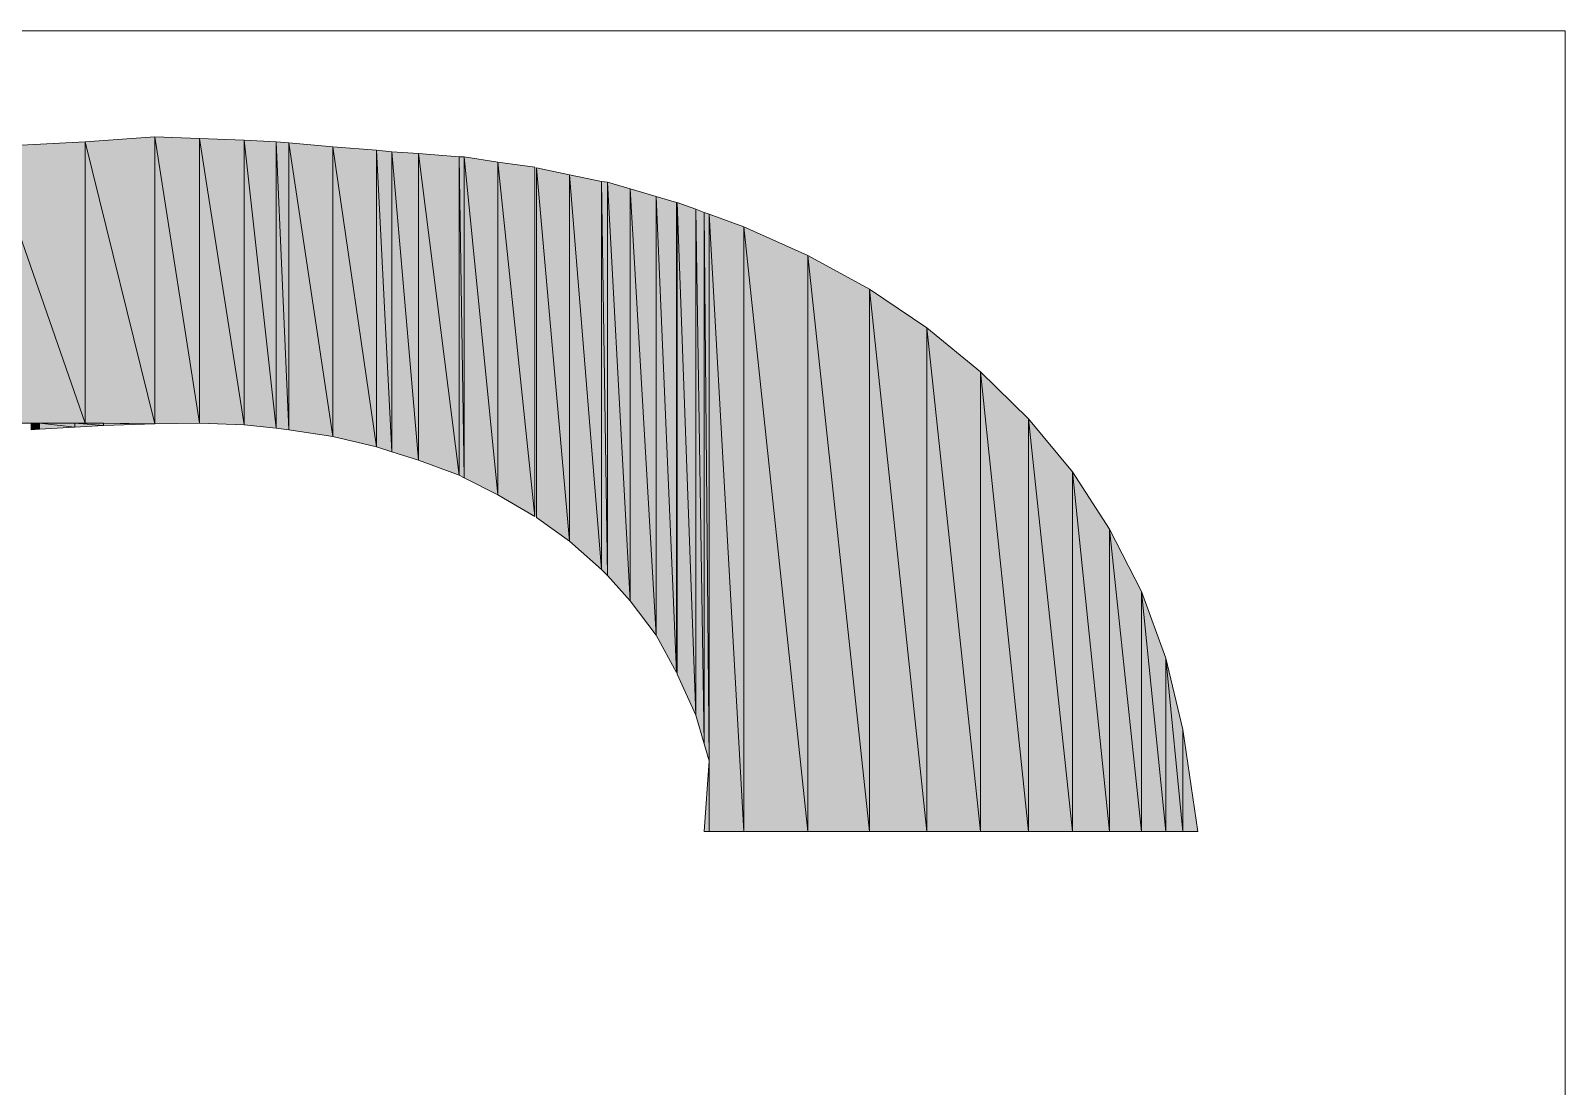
# Model space of a CAD drawing. Header units: millimetres. Extents: x 0 to 207, y 0 to 293.
# Drawn here: x 48.65 to 55.07, y 272.44 to 276.87 of the extents above; entities that cross this region are included whole.
import ezdxf

# ---------------------------------------------------------------- set-up
doc = ezdxf.new("R2010")
doc.units = ezdxf.units.MM

msp = doc.modelspace()

# ---------------------------------------------------------------- hatches: boundary and pattern name
h = msp.add_hatch(color=0)
h.dxf.hatch_style = 2
h.paths.add_polyline_path([(48.873833, 275.223111), (48.873833, 276.401389), (48.471667, 276.380222)])
h = msp.add_hatch(color=0)
h.dxf.hatch_style = 2
h.paths.add_polyline_path([(48.471667, 275.223111), (48.873833, 275.223111), (48.471667, 276.380222)])
h = msp.add_hatch(color=0)
h.dxf.hatch_style = 2
h.paths.add_polyline_path([(49.166639, 275.219583), (49.166639, 276.422556), (48.873833, 276.401389)])
h = msp.add_hatch(color=0)
h.dxf.hatch_style = 2
h.paths.add_polyline_path([(48.873833, 275.223111), (49.166639, 275.219583), (48.873833, 276.401389)])
h = msp.add_hatch(color=0)
h.dxf.hatch_style = 2
h.paths.add_polyline_path([(49.166639, 275.219583), (49.353611, 275.223111), (49.166639, 276.422556)])
h = msp.add_hatch(color=0)
h.dxf.hatch_style = 2
h.paths.add_polyline_path([(49.353611, 275.223111), (49.353611, 276.4155), (49.166639, 276.422556)])
h = msp.add_hatch(color=0)
h.dxf.hatch_style = 2
h.paths.add_polyline_path([(49.353611, 275.223111), (49.540583, 275.216056), (49.353611, 276.4155)])
h = msp.add_hatch(color=0)
h.dxf.hatch_style = 2
h.paths.add_polyline_path([(49.540583, 275.216056), (49.540583, 276.408444), (49.353611, 276.4155)])
h = msp.add_hatch(color=0)
h.dxf.hatch_style = 2
h.paths.add_polyline_path([(49.540583, 275.216056), (49.674639, 275.201944), (49.540583, 276.408444)])
h = msp.add_hatch(color=0)
h.dxf.hatch_style = 2
h.paths.add_polyline_path([(49.674639, 275.201944), (49.674639, 276.401389), (49.540583, 276.408444)])
h = msp.add_hatch(color=0)
h.dxf.hatch_style = 2
h.paths.add_polyline_path([(49.674639, 275.201944), (49.727556, 275.194889), (49.674639, 276.401389)])
h = msp.add_hatch(color=0)
h.dxf.hatch_style = 2
h.paths.add_polyline_path([(49.727556, 275.194889), (49.727556, 276.397861), (49.674639, 276.401389)])
h = msp.add_hatch(color=0)
h.dxf.hatch_style = 2
h.paths.add_polyline_path([(49.727556, 275.194889), (49.911, 275.166667), (49.727556, 276.397861)])
h = msp.add_hatch(color=0)
h.dxf.hatch_style = 2
h.paths.add_polyline_path([(49.911, 275.166667), (49.911, 276.380222), (49.727556, 276.397861)])
h = msp.add_hatch(color=0)
h.dxf.hatch_style = 2
h.paths.add_polyline_path([(49.911, 275.166667), (50.094444, 275.124333), (49.911, 276.380222)])
h = msp.add_hatch(color=0)
h.dxf.hatch_style = 2
h.paths.add_polyline_path([(50.094444, 275.124333), (50.094444, 276.366111), (49.911, 276.380222)])
h = msp.add_hatch(color=0)
h.dxf.hatch_style = 2
h.paths.add_polyline_path([(50.094444, 275.124333), (50.157944, 275.103167), (50.094444, 276.366111)])
h = msp.add_hatch(color=0)
h.dxf.hatch_style = 2
h.paths.add_polyline_path([(50.157944, 275.103167), (50.157944, 276.359056), (50.094444, 276.366111)])
h = msp.add_hatch(color=0)
h.dxf.hatch_style = 2
h.paths.add_polyline_path([(50.157944, 275.103167), (50.270833, 275.067889), (50.157944, 276.359056)])
h = msp.add_hatch(color=0)
h.dxf.hatch_style = 2
h.paths.add_polyline_path([(50.270833, 275.067889), (50.270833, 276.352), (50.157944, 276.359056)])
h = msp.add_hatch(color=0)
h.dxf.hatch_style = 2
h.paths.add_polyline_path([(50.270833, 275.067889), (50.440167, 275.004389), (50.270833, 276.352)])
h = msp.add_hatch(color=0)
h.dxf.hatch_style = 2
h.paths.add_polyline_path([(50.440167, 275.004389), (50.440167, 276.337889), (50.270833, 276.352)])
h = msp.add_hatch(color=0)
h.dxf.hatch_style = 2
h.paths.add_polyline_path([(50.440167, 275.004389), (50.461333, 274.993806), (50.440167, 276.337889)])
h = msp.add_hatch(color=0)
h.dxf.hatch_style = 2
h.paths.add_polyline_path([(50.461333, 274.993806), (50.461333, 276.337889), (50.440167, 276.337889)])
h = msp.add_hatch(color=0)
h.dxf.hatch_style = 2
h.paths.add_polyline_path([(50.461333, 274.993806), (50.602444, 274.92325), (50.461333, 276.337889)])
h = msp.add_hatch(color=0)
h.dxf.hatch_style = 2
h.paths.add_polyline_path([(50.602444, 274.92325), (50.602444, 276.316722), (50.461333, 276.337889)])
h = msp.add_hatch(color=0)
h.dxf.hatch_style = 2
h.paths.add_polyline_path([(50.602444, 274.92325), (50.757667, 274.831528), (50.602444, 276.316722)])
h = msp.add_hatch(color=0)
h.dxf.hatch_style = 2
h.paths.add_polyline_path([(50.757667, 274.831528), (50.757667, 276.295556), (50.602444, 276.316722)])
h = msp.add_hatch(color=0)
h.dxf.hatch_style = 2
h.paths.add_polyline_path([(50.757667, 274.831528), (50.757667, 276.295556)])
h = msp.add_hatch(color=0)
h.dxf.hatch_style = 2
h.paths.add_polyline_path([(50.764722, 274.828), (50.764722, 276.292028)])
h = msp.add_hatch(color=0)
h.dxf.hatch_style = 2
h.paths.add_polyline_path([(50.764722, 274.828), (50.902306, 274.729222), (50.764722, 276.292028)])
h = msp.add_hatch(color=0)
h.dxf.hatch_style = 2
h.paths.add_polyline_path([(50.902306, 274.729222), (50.902306, 276.263806), (50.764722, 276.292028)])
h = msp.add_hatch(color=0)
h.dxf.hatch_style = 2
h.paths.add_polyline_path([(50.902306, 274.729222), (51.036361, 274.609278), (50.902306, 276.263806)])
h = msp.add_hatch(color=0)
h.dxf.hatch_style = 2
h.paths.add_polyline_path([(51.036361, 274.609278), (51.036361, 276.235583), (50.902306, 276.263806)])
h = msp.add_hatch(color=0)
h.dxf.hatch_style = 2
h.paths.add_polyline_path([(51.036361, 274.609278), (51.061056, 274.584583), (51.036361, 276.235583)])
h = msp.add_hatch(color=0)
h.dxf.hatch_style = 2
h.paths.add_polyline_path([(51.061056, 274.584583), (51.061056, 276.232056), (51.036361, 276.235583)])
h = msp.add_hatch(color=0)
h.dxf.hatch_style = 2
h.paths.add_polyline_path([(51.061056, 274.584583), (51.156306, 274.47875), (51.061056, 276.232056)])
h = msp.add_hatch(color=0)
h.dxf.hatch_style = 2
h.paths.add_polyline_path([(51.156306, 274.47875), (51.156306, 276.203833), (51.061056, 276.232056)])
h = msp.add_hatch(color=0)
h.dxf.hatch_style = 2
h.paths.add_polyline_path([(51.156306, 274.47875), (51.265667, 274.334111), (51.156306, 276.203833)])
h = msp.add_hatch(color=0)
h.dxf.hatch_style = 2
h.paths.add_polyline_path([(51.265667, 274.334111), (51.265667, 276.172083), (51.156306, 276.203833)])
h = msp.add_hatch(color=0)
h.dxf.hatch_style = 2
h.paths.add_polyline_path([(51.265667, 274.334111), (51.350333, 274.178889), (51.265667, 276.172083)])
h = msp.add_hatch(color=0)
h.dxf.hatch_style = 2
h.paths.add_polyline_path([(51.350333, 274.178889), (51.350333, 276.147389), (51.265667, 276.172083)])
h = msp.add_hatch(color=0)
h.dxf.hatch_style = 2
h.paths.add_polyline_path([(51.350333, 274.178889), (51.350333, 276.147389)])
h = msp.add_hatch(color=0)
h.dxf.hatch_style = 2
h.paths.add_polyline_path([(51.353861, 274.171833), (51.353861, 276.147389)])
h = msp.add_hatch(color=0)
h.dxf.hatch_style = 2
h.paths.add_polyline_path([(51.353861, 274.171833), (51.431472, 273.998972), (51.353861, 276.147389)])
h = msp.add_hatch(color=0)
h.dxf.hatch_style = 2
h.paths.add_polyline_path([(51.431472, 273.998972), (51.431472, 276.119167), (51.353861, 276.147389)])
h = msp.add_hatch(color=0)
h.dxf.hatch_style = 2
h.paths.add_polyline_path([(51.431472, 273.998972), (51.46675, 273.879028), (51.431472, 276.119167)])
h = msp.add_hatch(color=0)
h.dxf.hatch_style = 2
h.paths.add_polyline_path([(51.46675, 273.879028), (51.46675, 276.105056), (51.431472, 276.119167)])
h = msp.add_hatch(color=0)
h.dxf.hatch_style = 2
h.paths.add_polyline_path([(51.46675, 273.879028), (51.487917, 273.808472), (51.46675, 276.105056)])
h = msp.add_hatch(color=0)
h.dxf.hatch_style = 2
h.paths.add_polyline_path([(51.487917, 273.808472), (51.487917, 276.098), (51.46675, 276.105056)])
h = msp.add_hatch(color=0)
h.dxf.hatch_style = 2
h.paths.add_polyline_path([(51.487917, 273.512139), (51.632556, 273.512139), (51.487917, 276.098)])
h = msp.add_hatch(color=0)
h.dxf.hatch_style = 2
h.paths.add_polyline_path([(51.632556, 273.512139), (51.632556, 276.045083), (51.487917, 276.098)])
h = msp.add_hatch(color=0)
h.dxf.hatch_style = 2
h.paths.add_polyline_path([(51.632556, 273.512139), (51.900667, 273.512139), (51.632556, 276.045083)])
h = msp.add_hatch(color=0)
h.dxf.hatch_style = 2
h.paths.add_polyline_path([(51.900667, 273.512139), (51.900667, 275.925139), (51.632556, 276.045083)])
h = msp.add_hatch(color=0)
h.dxf.hatch_style = 2
h.paths.add_polyline_path([(51.900667, 273.512139), (52.158194, 273.512139), (51.900667, 275.925139)])
h = msp.add_hatch(color=0)
h.dxf.hatch_style = 2
h.paths.add_polyline_path([(52.158194, 273.512139), (52.158194, 275.784028), (51.900667, 275.925139)])
h = msp.add_hatch(color=0)
h.dxf.hatch_style = 2
h.paths.add_polyline_path([(52.158194, 273.512139), (52.398083, 273.512139), (52.158194, 275.784028)])
h = msp.add_hatch(color=0)
h.dxf.hatch_style = 2
h.paths.add_polyline_path([(52.398083, 273.512139), (52.398083, 275.62175), (52.158194, 275.784028)])
h = msp.add_hatch(color=0)
h.dxf.hatch_style = 2
h.paths.add_polyline_path([(52.398083, 273.512139), (52.623861, 273.512139), (52.398083, 275.62175)])
h = msp.add_hatch(color=0)
h.dxf.hatch_style = 2
h.paths.add_polyline_path([(52.623861, 273.512139), (52.623861, 275.438306), (52.398083, 275.62175)])
h = msp.add_hatch(color=0)
h.dxf.hatch_style = 2
h.paths.add_polyline_path([(52.623861, 273.512139), (52.824944, 273.512139), (52.623861, 275.438306)])
h = msp.add_hatch(color=0)
h.dxf.hatch_style = 2
h.paths.add_polyline_path([(52.824944, 273.512139), (52.824944, 275.24075), (52.623861, 275.438306)])
h = msp.add_hatch(color=0)
h.dxf.hatch_style = 2
h.paths.add_polyline_path([(48.648056, 275.194889), (48.648056, 275.223111)])
h = msp.add_hatch(color=0)
h.dxf.hatch_style = 2
h.paths.add_polyline_path([(48.648056, 275.194889), (48.683333, 275.198417), (48.648056, 275.223111)])
h = msp.add_hatch(color=0)
h.dxf.hatch_style = 2
h.paths.add_polyline_path([(48.683333, 275.198417), (48.683333, 275.223111), (48.648056, 275.223111)])
h = msp.add_hatch(color=0)
h.dxf.hatch_style = 2
h.paths.add_polyline_path([(48.683333, 275.198417), (48.8315, 275.205472), (48.683333, 275.223111)])
h = msp.add_hatch(color=0)
h.dxf.hatch_style = 2
h.paths.add_polyline_path([(48.8315, 275.205472), (48.8315, 275.223111), (48.683333, 275.223111)])
h = msp.add_hatch(color=0)
h.dxf.hatch_style = 2
h.paths.add_polyline_path([(48.8315, 275.205472), (48.951444, 275.212528), (48.8315, 275.223111)])
h = msp.add_hatch(color=0)
h.dxf.hatch_style = 2
h.paths.add_polyline_path([(48.951444, 275.212528), (48.951444, 275.223111), (48.8315, 275.223111)])
h = msp.add_hatch(color=0)
h.dxf.hatch_style = 2
h.paths.add_polyline_path([(48.951444, 275.212528), (49.166639, 275.219583), (48.951444, 275.223111)])
h = msp.add_hatch(color=0)
h.dxf.hatch_style = 2
h.paths.add_polyline_path([(52.824944, 273.512139), (53.008389, 273.512139), (52.824944, 275.24075)])
h = msp.add_hatch(color=0)
h.dxf.hatch_style = 2
h.paths.add_polyline_path([(53.008389, 273.512139), (53.008389, 275.0185), (52.824944, 275.24075)])
h = msp.add_hatch(color=0)
h.dxf.hatch_style = 2
h.paths.add_polyline_path([(53.008389, 273.512139), (53.163611, 273.512139), (53.008389, 275.0185)])
h = msp.add_hatch(color=0)
h.dxf.hatch_style = 2
h.paths.add_polyline_path([(53.163611, 273.512139), (53.163611, 274.778611), (53.008389, 275.0185)])
h = msp.add_hatch(color=0)
h.dxf.hatch_style = 2
h.paths.add_polyline_path([(53.163611, 273.512139), (53.297667, 273.512139), (53.163611, 274.778611)])
h = msp.add_hatch(color=0)
h.dxf.hatch_style = 2
h.paths.add_polyline_path([(53.297667, 273.512139), (53.297667, 274.517556), (53.163611, 274.778611)])
h = msp.add_hatch(color=0)
h.dxf.hatch_style = 2
h.paths.add_polyline_path([(53.297667, 273.512139), (53.399972, 273.512139), (53.297667, 274.517556)])
h = msp.add_hatch(color=0)
h.dxf.hatch_style = 2
h.paths.add_polyline_path([(53.399972, 273.512139), (53.399972, 274.238861), (53.297667, 274.517556)])
h = msp.add_hatch(color=0)
h.dxf.hatch_style = 2
h.paths.add_polyline_path([(53.399972, 273.512139), (53.470528, 273.512139), (53.399972, 274.238861)])
h = msp.add_hatch(color=0)
h.dxf.hatch_style = 2
h.paths.add_polyline_path([(53.470528, 273.512139), (53.470528, 273.939), (53.399972, 274.238861)])
h = msp.add_hatch(color=0)
h.dxf.hatch_style = 2
h.paths.add_polyline_path([(53.470528, 273.512139), (53.534028, 273.512139), (53.470528, 273.939)])
h = msp.add_hatch(color=0)
h.dxf.hatch_style = 2
h.paths.add_polyline_path([(51.487917, 273.512139), (51.487917, 273.808472), (51.46675, 273.512139)])

# ---------------------------------------------------------------- linework, layer by layer
at = {"color": 0, "lineweight": 0}
for points in [[(43.620972, 265.415889), (43.620972, 276.867056), (55.072139, 276.867056), (55.072139, 265.415889)], [(48.873833, 275.223111), (48.873833, 276.401389), (48.471667, 276.380222)], [(48.471667, 275.223111), (48.873833, 275.223111), (48.471667, 276.380222)], [(49.166639, 275.219583), (49.166639, 276.422556), (48.873833, 276.401389)], [(48.873833, 275.223111), (49.166639, 275.219583), (48.873833, 276.401389)], [(49.166639, 275.219583), (49.353611, 275.223111), (49.166639, 276.422556)], [(49.353611, 275.223111), (49.353611, 276.4155), (49.166639, 276.422556)], [(49.353611, 275.223111), (49.540583, 275.216056), (49.353611, 276.4155)], [(49.540583, 275.216056), (49.540583, 276.408444), (49.353611, 276.4155)], [(49.540583, 275.216056), (49.674639, 275.201944), (49.540583, 276.408444)], [(49.674639, 275.201944), (49.674639, 276.401389), (49.540583, 276.408444)], [(49.674639, 275.201944), (49.727556, 275.194889), (49.674639, 276.401389)], [(49.727556, 275.194889), (49.727556, 276.397861), (49.674639, 276.401389)], [(49.727556, 275.194889), (49.911, 275.166667), (49.727556, 276.397861)], [(49.911, 275.166667), (49.911, 276.380222), (49.727556, 276.397861)], [(49.911, 275.166667), (50.094444, 275.124333), (49.911, 276.380222)], [(50.094444, 275.124333), (50.094444, 276.366111), (49.911, 276.380222)], [(50.094444, 275.124333), (50.157944, 275.103167), (50.094444, 276.366111)], [(50.157944, 275.103167), (50.157944, 276.359056), (50.094444, 276.366111)], [(50.157944, 275.103167), (50.270833, 275.067889), (50.157944, 276.359056)], [(50.270833, 275.067889), (50.270833, 276.352), (50.157944, 276.359056)], [(50.270833, 275.067889), (50.440167, 275.004389), (50.270833, 276.352)], [(50.440167, 275.004389), (50.440167, 276.337889), (50.270833, 276.352)], [(50.440167, 275.004389), (50.461333, 274.993806), (50.440167, 276.337889)], [(50.461333, 274.993806), (50.461333, 276.337889), (50.440167, 276.337889)], [(50.461333, 274.993806), (50.602444, 274.92325), (50.461333, 276.337889)], [(50.602444, 274.92325), (50.602444, 276.316722), (50.461333, 276.337889)], [(50.602444, 274.92325), (50.757667, 274.831528), (50.602444, 276.316722)], [(50.757667, 274.831528), (50.757667, 276.295556), (50.602444, 276.316722)], [(50.757667, 274.831528), (50.757667, 276.295556)], [(50.764722, 274.828), (50.764722, 276.292028)], [(50.764722, 274.828), (50.902306, 274.729222), (50.764722, 276.292028)], [(50.902306, 274.729222), (50.902306, 276.263806), (50.764722, 276.292028)], [(50.902306, 274.729222), (51.036361, 274.609278), (50.902306, 276.263806)], [(51.036361, 274.609278), (51.036361, 276.235583), (50.902306, 276.263806)], [(51.036361, 274.609278), (51.061056, 274.584583), (51.036361, 276.235583)], [(51.061056, 274.584583), (51.061056, 276.232056), (51.036361, 276.235583)], [(51.061056, 274.584583), (51.156306, 274.47875), (51.061056, 276.232056)], [(51.156306, 274.47875), (51.156306, 276.203833), (51.061056, 276.232056)], [(51.156306, 274.47875), (51.265667, 274.334111), (51.156306, 276.203833)], [(51.265667, 274.334111), (51.265667, 276.172083), (51.156306, 276.203833)], [(51.265667, 274.334111), (51.350333, 274.178889), (51.265667, 276.172083)], [(51.350333, 274.178889), (51.350333, 276.147389), (51.265667, 276.172083)], [(51.350333, 274.178889), (51.350333, 276.147389)], [(51.353861, 274.171833), (51.353861, 276.147389)], [(51.353861, 274.171833), (51.431472, 273.998972), (51.353861, 276.147389)], [(51.431472, 273.998972), (51.431472, 276.119167), (51.353861, 276.147389)], [(51.431472, 273.998972), (51.46675, 273.879028), (51.431472, 276.119167)], [(51.46675, 273.879028), (51.46675, 276.105056), (51.431472, 276.119167)], [(51.46675, 273.879028), (51.487917, 273.808472), (51.46675, 276.105056)], [(51.487917, 273.808472), (51.487917, 276.098), (51.46675, 276.105056)], [(51.487917, 273.512139), (51.632556, 273.512139), (51.487917, 276.098)], [(51.632556, 273.512139), (51.632556, 276.045083), (51.487917, 276.098)], [(51.632556, 273.512139), (51.900667, 273.512139), (51.632556, 276.045083)], [(51.900667, 273.512139), (51.900667, 275.925139), (51.632556, 276.045083)], [(51.900667, 273.512139), (52.158194, 273.512139), (51.900667, 275.925139)], [(52.158194, 273.512139), (52.158194, 275.784028), (51.900667, 275.925139)], [(52.158194, 273.512139), (52.398083, 273.512139), (52.158194, 275.784028)], [(52.398083, 273.512139), (52.398083, 275.62175), (52.158194, 275.784028)], [(52.398083, 273.512139), (52.623861, 273.512139), (52.398083, 275.62175)], [(52.623861, 273.512139), (52.623861, 275.438306), (52.398083, 275.62175)], [(52.623861, 273.512139), (52.824944, 273.512139), (52.623861, 275.438306)], [(52.824944, 273.512139), (52.824944, 275.24075), (52.623861, 275.438306)], [(48.648056, 275.194889), (48.648056, 275.223111)], [(48.648056, 275.194889), (48.683333, 275.198417), (48.648056, 275.223111)], [(48.683333, 275.198417), (48.683333, 275.223111), (48.648056, 275.223111)], [(48.683333, 275.198417), (48.8315, 275.205472), (48.683333, 275.223111)], [(48.8315, 275.205472), (48.8315, 275.223111), (48.683333, 275.223111)], [(48.8315, 275.205472), (48.951444, 275.212528), (48.8315, 275.223111)], [(48.951444, 275.212528), (48.951444, 275.223111), (48.8315, 275.223111)], [(48.951444, 275.212528), (49.166639, 275.219583), (48.951444, 275.223111)], [(52.824944, 273.512139), (53.008389, 273.512139), (52.824944, 275.24075)], [(53.008389, 273.512139), (53.008389, 275.0185), (52.824944, 275.24075)], [(53.008389, 273.512139), (53.163611, 273.512139), (53.008389, 275.0185)], [(53.163611, 273.512139), (53.163611, 274.778611), (53.008389, 275.0185)], [(53.163611, 273.512139), (53.297667, 273.512139), (53.163611, 274.778611)], [(53.297667, 273.512139), (53.297667, 274.517556), (53.163611, 274.778611)], [(53.297667, 273.512139), (53.399972, 273.512139), (53.297667, 274.517556)], [(53.399972, 273.512139), (53.399972, 274.238861), (53.297667, 274.517556)], [(53.399972, 273.512139), (53.470528, 273.512139), (53.399972, 274.238861)], [(53.470528, 273.512139), (53.470528, 273.939), (53.399972, 274.238861)], [(53.470528, 273.512139), (53.534028, 273.512139), (53.470528, 273.939)], [(51.487917, 273.512139), (51.487917, 273.808472), (51.46675, 273.512139)]]:
    msp.add_lwpolyline(points, close=True, dxfattribs=at)

doc.saveas('drawing.dxf')
